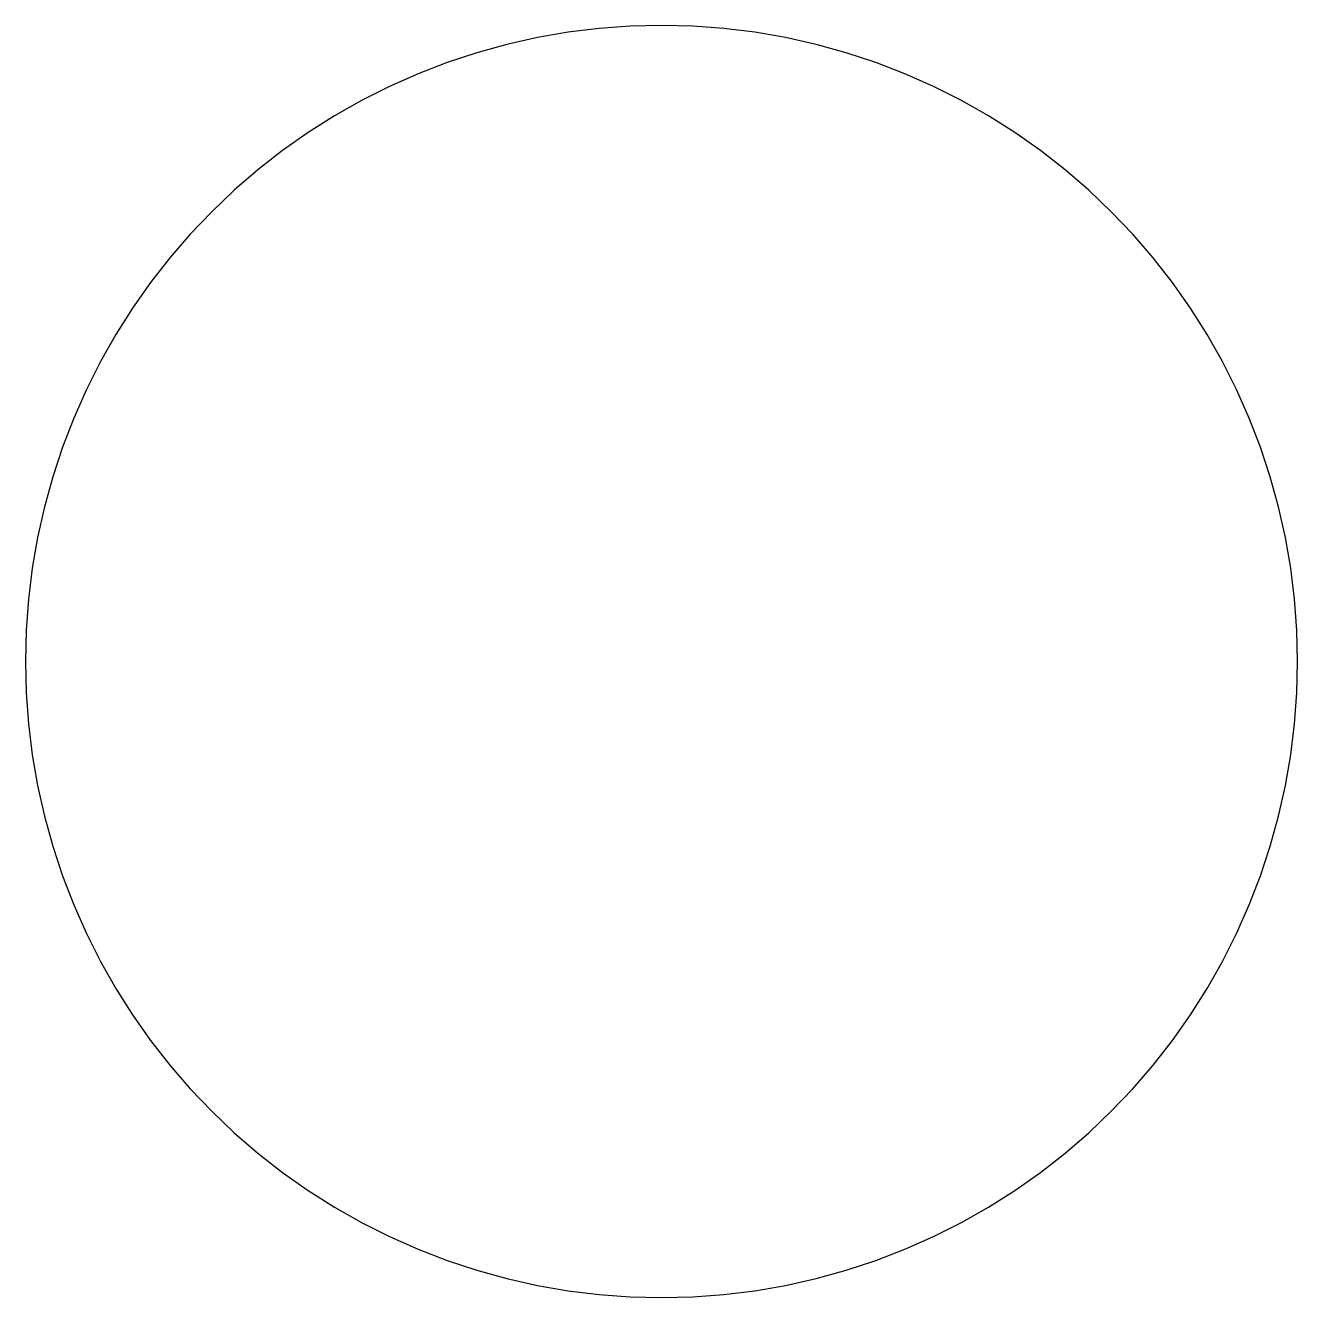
# Model space of a CAD drawing. Header units: millimetres. Extents: x 0 to 20, y 0 to 20.
import ezdxf

# ---------------------------------------------------------------- set-up
doc = ezdxf.new("R2010")
doc.units = ezdxf.units.MM
doc.layers.add('CORTE', color=1, linetype='CONTINUOUS')

msp = doc.modelspace()

# ---------------------------------------------------------------- linework, layer by layer
at = {"layer": 'CORTE'}
msp.add_lwpolyline([(20, 10), (19.988, 10.491), (19.952, 10.98), (19.892, 11.467), (19.808, 11.951), (19.7, 12.43), (19.569, 12.903), (19.415, 13.369), (19.239, 13.827), (19.04, 14.276), (18.819, 14.714), (18.577, 15.141), (18.315, 15.556), (18.032, 15.957), (17.73, 16.344), (17.41, 16.716), (17.071, 17.071), (16.716, 17.41), (16.344, 17.73), (15.957, 18.032), (15.556, 18.315), (15.141, 18.577), (14.714, 18.819), (14.276, 19.04), (13.827, 19.239), (13.369, 19.415), (12.903, 19.569), (12.43, 19.7), (11.951, 19.808), (11.467, 19.892), (10.98, 19.952), (10.491, 19.988), (10, 20), (9.509, 19.988), (9.02, 19.952), (8.533, 19.892), (8.049, 19.808), (7.57, 19.7), (7.097, 19.569), (6.631, 19.415), (6.173, 19.239), (5.724, 19.04), (5.286, 18.819), (4.859, 18.577), (4.444, 18.315), (4.043, 18.032), (3.656, 17.73), (3.284, 17.41), (2.929, 17.071), (2.59, 16.716), (2.27, 16.344), (1.968, 15.957), (1.685, 15.556), (1.423, 15.141), (1.181, 14.714), (0.96, 14.276), (0.761, 13.827), (0.585, 13.369), (0.431, 12.903), (0.3, 12.43), (0.192, 11.951), (0.108, 11.467), (0.048, 10.98), (0.012, 10.491), (0, 10), (0.012, 9.509), (0.048, 9.02), (0.108, 8.533), (0.192, 8.049), (0.3, 7.57), (0.431, 7.097), (0.585, 6.631), (0.761, 6.173), (0.96, 5.724), (1.181, 5.286), (1.423, 4.859), (1.685, 4.444), (1.968, 4.043), (2.27, 3.656), (2.59, 3.284), (2.929, 2.929), (3.284, 2.59), (3.656, 2.27), (4.043, 1.968), (4.444, 1.685), (4.859, 1.423), (5.286, 1.181), (5.724, 0.96), (6.173, 0.761), (6.631, 0.585), (7.097, 0.431), (7.57, 0.3), (8.049, 0.192), (8.533, 0.108), (9.02, 0.048), (9.509, 0.012), (10, 0), (10.491, 0.012), (10.98, 0.048), (11.467, 0.108), (11.951, 0.192), (12.43, 0.3), (12.903, 0.431), (13.369, 0.585), (13.827, 0.761), (14.276, 0.96), (14.714, 1.181), (15.141, 1.423), (15.556, 1.685), (15.957, 1.968), (16.344, 2.27), (16.716, 2.59), (17.071, 2.929), (17.41, 3.284), (17.73, 3.656), (18.032, 4.043), (18.315, 4.444), (18.577, 4.859), (18.819, 5.286), (19.04, 5.724), (19.239, 6.173), (19.415, 6.631), (19.569, 7.097), (19.7, 7.57), (19.808, 8.049), (19.892, 8.533), (19.952, 9.02), (19.988, 9.509)], close=True, dxfattribs=at)

doc.saveas('drawing.dxf')
